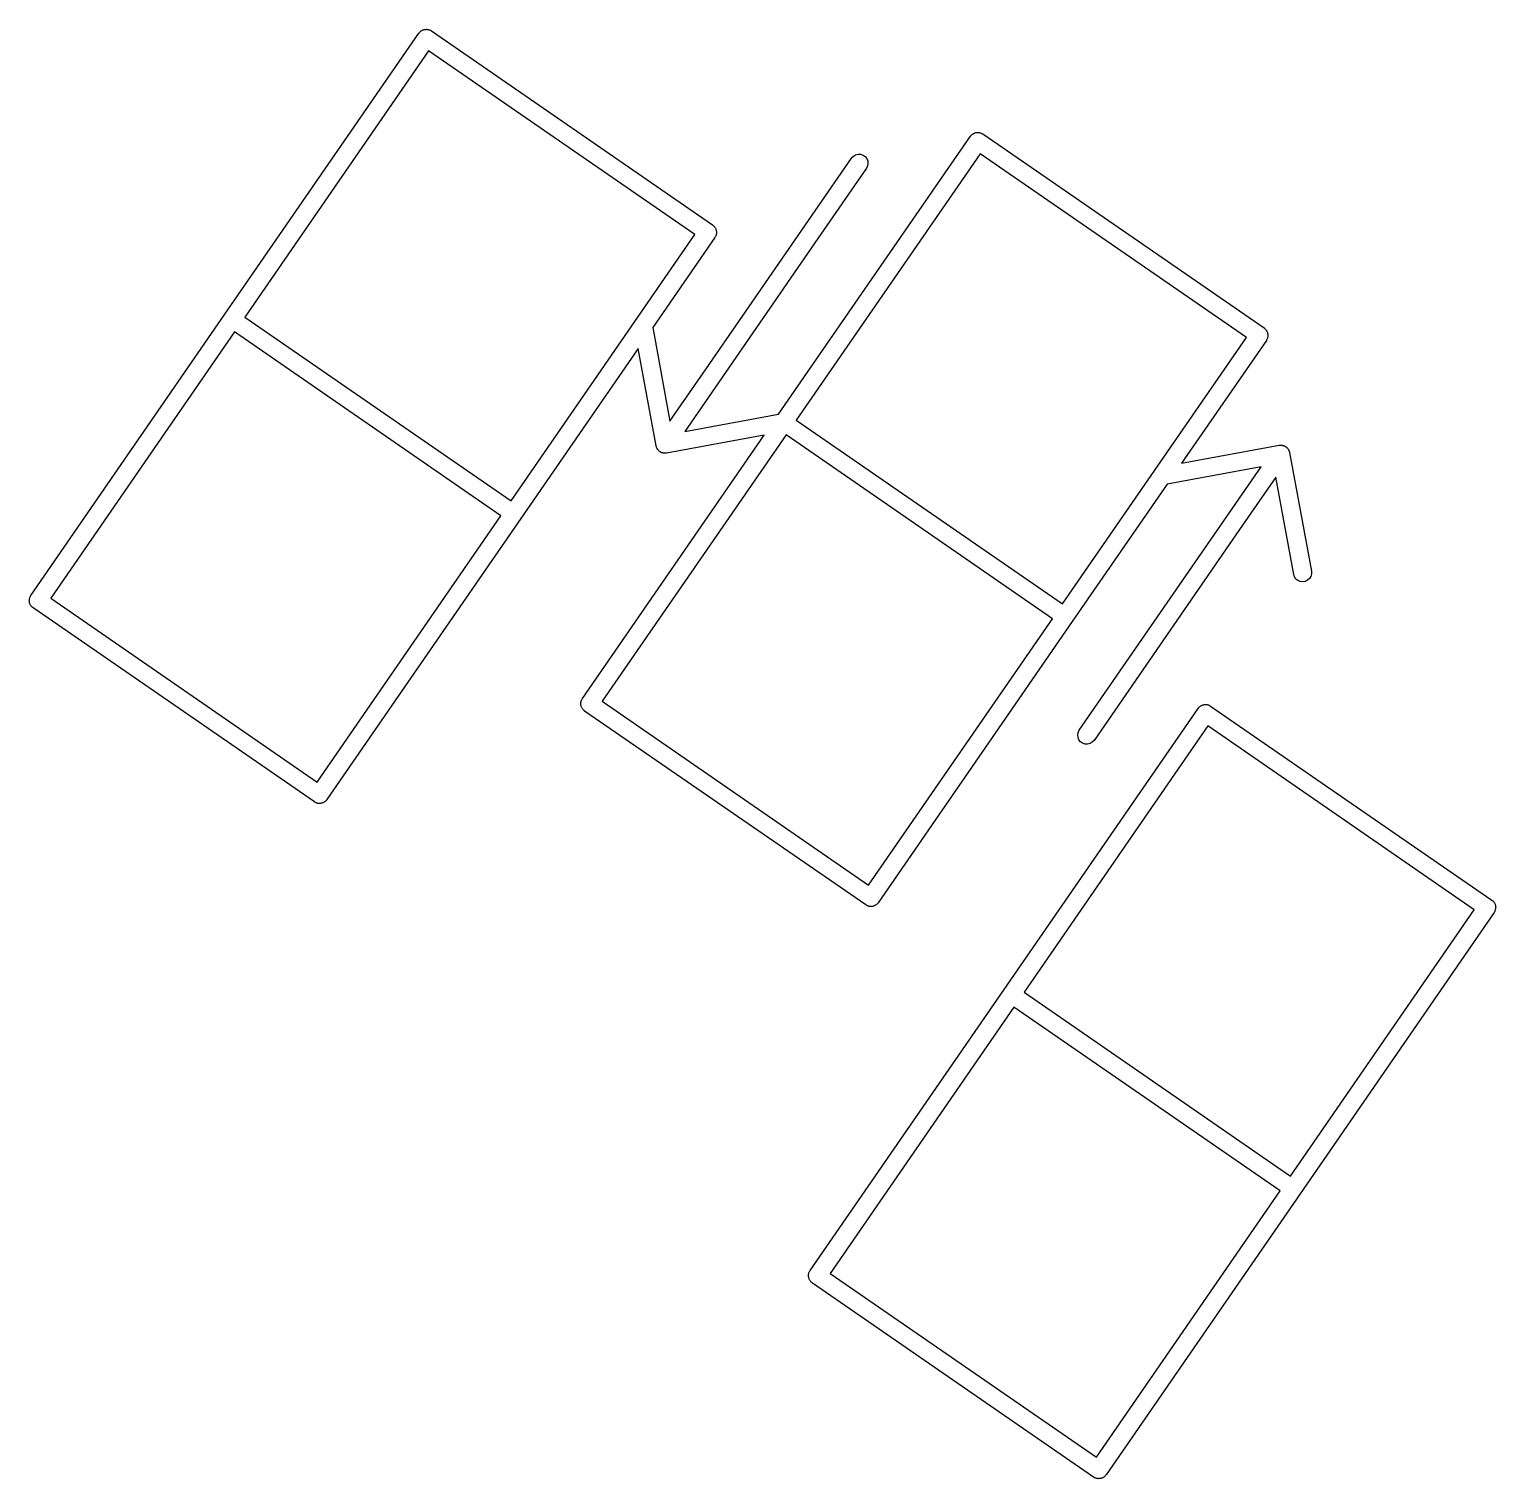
# Model space of a CAD drawing. Extents: x -11.2 to 9.7, y -8 to 9.9.
# Drawn here: x -3.722 to -0.511, y 6.714 to 9.888 of the extents above; entities that cross this region are included whole.
import ezdxf

# ---------------------------------------------------------------- set-up
doc = ezdxf.new("R2010")
doc.units = 0
doc.header["$MEASUREMENT"] = 0
doc.layers.add('BLACK', color=7, linetype='CONTINUOUS')

msp = doc.modelspace()

# ---------------------------------------------------------------- linework, layer by layer
at = {"layer": 'BLACK', "linetype": 'CONTINUOUS'}
for p, q in [((-3.29408, 9.26401), (-2.86926, 9.8797)), ((-2.86926, 9.8797), (-2.86912, 9.8799)), ((-2.86912, 9.8799), (-2.8682, 9.88087)), ((-2.8682, 9.88087), (-2.86743, 9.88197)), ((-2.86743, 9.88197), (-2.86629, 9.88289)), ((-2.86629, 9.88289), (-2.86528, 9.88395)), ((-2.86528, 9.88395), (-2.86412, 9.88463)), ((-2.86412, 9.88463), (-2.86307, 9.88547)), ((-2.86307, 9.88547), (-2.86172, 9.88603)), ((-2.86172, 9.88603), (-2.86046, 9.88676)), ((-2.86046, 9.88676), (-2.85916, 9.88709)), ((-2.85916, 9.88709), (-2.85792, 9.8876)), ((-2.85792, 9.8876), (-2.85646, 9.88776)), ((-2.85646, 9.88776), (-2.85504, 9.88811)), ((-2.85504, 9.88811), (-2.8537, 9.88805)), ((-2.8537, 9.88805), (-2.85237, 9.8882)), ((-2.85237, 9.8882), (-2.85093, 9.88794)), ((-2.85093, 9.88794), (-2.84947, 9.88788)), ((-2.84947, 9.88788), (-2.84819, 9.88745)), ((-2.84819, 9.88745), (-2.84687, 9.88721)), ((-2.84687, 9.88721), (-2.84556, 9.88656)), ((-2.84556, 9.88656), (-2.84418, 9.88609)), ((-2.84418, 9.88609), (-2.84308, 9.88532)), ((-2.84308, 9.88532), (-2.84188, 9.88473)), ((-2.84188, 9.88473), (-2.22618, 9.4599)), ((-2.84803, 9.84114), (-3.2505, 9.25785)), ((-2.26474, 9.43868), (-2.84803, 9.84114)), ((-2.08195, 9.04503), (-1.66176, 9.65401)), ((-1.66176, 9.65401), (-1.66162, 9.65421)), ((-1.66162, 9.65421), (-1.6607, 9.65518)), ((-1.6607, 9.65518), (-1.65993, 9.65628)), ((-1.65993, 9.65628), (-1.65879, 9.6572)), ((-1.65879, 9.6572), (-1.65778, 9.65826)), ((-1.65778, 9.65826), (-1.65662, 9.65894)), ((-1.65662, 9.65894), (-1.65558, 9.65978)), ((-1.65558, 9.65978), (-1.65422, 9.66033)), ((-1.65422, 9.66033), (-1.65296, 9.66107)), ((-1.65296, 9.66107), (-1.65166, 9.66139)), ((-1.65166, 9.66139), (-1.65042, 9.66191)), ((-1.65042, 9.66191), (-1.64896, 9.66206)), ((-1.64896, 9.66206), (-1.64754, 9.66242)), ((-1.64754, 9.66242), (-1.6462, 9.66236)), ((-1.6462, 9.66236), (-1.64487, 9.6625)), ((-1.64487, 9.6625), (-1.64343, 9.66225)), ((-1.64343, 9.66225), (-1.64197, 9.66219)), ((-1.64197, 9.66219), (-1.6407, 9.66176)), ((-1.6407, 9.66176), (-1.63937, 9.66152)), ((-1.63937, 9.66152), (-1.63806, 9.66087)), ((-1.63806, 9.66087), (-1.63668, 9.6604)), ((-1.63668, 9.6604), (-1.63558, 9.65963)), ((-1.63558, 9.65963), (-1.63438, 9.65903)), ((-1.63438, 9.65903), (-1.01868, 9.23421)), ((-2.2405, 9.14452), (-1.92189, 9.60629)), ((-1.64053, 9.61545), (-2.043, 9.03216)), ((-1.92189, 9.60629), (-1.92185, 9.60635)), ((-1.92185, 9.60635), (-1.92175, 9.60649)), ((-1.92175, 9.60649), (-1.91791, 9.61054)), ((-1.91791, 9.61054), (-1.91309, 9.61335)), ((-1.91309, 9.61335), (-1.90767, 9.6147)), ((-1.90767, 9.6147), (-1.9021, 9.61447)), ((-1.9021, 9.61447), (-1.89681, 9.61268)), ((-1.89681, 9.61268), (-1.89223, 9.60949)), ((-1.89223, 9.60949), (-1.88874, 9.60513)), ((-1.88874, 9.60513), (-1.88661, 9.59997)), ((-1.05725, 9.21299), (-1.64053, 9.61545)), ((-1.88948, 9.58393), (-1.99569, 9.43001)), ((-1.887, 9.58893), (-1.88948, 9.58393)), ((-1.88601, 9.59442), (-1.887, 9.58893)), ((-1.88661, 9.59997), (-1.88601, 9.59442)), ((-2.22618, 9.4599), (-2.22599, 9.45977)), ((-2.22599, 9.45977), (-2.22501, 9.45884)), ((-2.22501, 9.45884), (-2.22391, 9.45807)), ((-2.22391, 9.45807), (-2.223, 9.45693)), ((-2.223, 9.45693), (-2.22193, 9.45593)), ((-2.22193, 9.45593), (-2.22126, 9.45477)), ((-2.22126, 9.45477), (-2.22042, 9.45372)), ((-2.22042, 9.45372), (-2.21986, 9.45237)), ((-2.21986, 9.45237), (-2.21912, 9.4511)), ((-2.21912, 9.4511), (-2.2188, 9.4498)), ((-2.2188, 9.4498), (-2.21829, 9.44856)), ((-2.21801, 9.44011), (-2.21844, 9.43884)), ((-2.21829, 9.44856), (-2.21813, 9.44711)), ((-2.21813, 9.44711), (-2.21778, 9.44569)), ((-2.21795, 9.44157), (-2.21801, 9.44011)), ((-2.21769, 9.44301), (-2.21795, 9.44157)), ((-2.21778, 9.44569), (-2.21783, 9.44435)), ((-2.21783, 9.44435), (-2.21769, 9.44301)), ((-2.66721, 8.85539), (-2.26474, 9.43868)), ((-2.22116, 9.43252), (-2.35739, 9.23508)), ((-1.99569, 9.43001), (-2.2806, 9.01709)), ((-2.22056, 9.43372), (-2.22116, 9.43252)), ((-2.21979, 9.43482), (-2.22056, 9.43372)), ((-2.21933, 9.43621), (-2.21979, 9.43482)), ((-2.21867, 9.43752), (-2.21933, 9.43621)), ((-2.21844, 9.43884), (-2.21867, 9.43752)), ((-1.99569, 9.43001), (-1.99569, 9.43001)), ((-3.7189, 8.64832), (-3.29408, 9.26401)), ((-3.2505, 9.25785), (-2.66721, 8.85539)), ((-3.27285, 9.22545), (-3.67532, 8.64216)), ((-2.68957, 8.82299), (-3.27285, 9.22545)), ((-2.35739, 9.23508), (-2.31972, 9.02972)), ((-1.01868, 9.23421), (-1.01849, 9.23407)), ((-1.01849, 9.23407), (-1.01751, 9.23315)), ((-1.01751, 9.23315), (-1.01641, 9.23238)), ((-1.01641, 9.23238), (-1.0155, 9.23124)), ((-1.0155, 9.23124), (-1.01444, 9.23023)), ((-1.01444, 9.23023), (-1.01376, 9.22907)), ((-1.01376, 9.22907), (-1.01292, 9.22803)), ((-1.01292, 9.22803), (-1.01236, 9.22668)), ((-1.01236, 9.22668), (-1.01162, 9.22541)), ((-1.01162, 9.22541), (-1.0113, 9.22411)), ((-1.0113, 9.22411), (-1.01079, 9.22287)), ((-1.01079, 9.22287), (-1.01063, 9.22141)), ((-1.01063, 9.22141), (-1.01028, 9.22)), ((-1.01045, 9.21588), (-1.01051, 9.21442)), ((-1.01019, 9.21732), (-1.01045, 9.21588)), ((-1.01028, 9.22), (-1.01033, 9.21865)), ((-1.01033, 9.21865), (-1.01019, 9.21732)), ((-2.38901, 9.18925), (-2.64598, 8.81683)), ((-2.34987, 8.97587), (-2.38901, 9.18925)), ((-1.45971, 8.6297), (-1.05725, 9.21299)), ((-1.01366, 9.20683), (-1.19908, 8.9381)), ((-1.01306, 9.20803), (-1.01366, 9.20683)), ((-1.01229, 9.20913), (-1.01306, 9.20803)), ((-1.01183, 9.21052), (-1.01229, 9.20913)), ((-1.01118, 9.21183), (-1.01183, 9.21052)), ((-1.01094, 9.21315), (-1.01118, 9.21183)), ((-1.01051, 9.21442), (-1.01094, 9.21315)), ((-2.31972, 9.02972), (-2.2405, 9.14452)), ((-2.28732, 9.00736), (-2.08195, 9.04503)), ((-2.043, 9.03216), (-1.45971, 8.6297)), ((-2.5114, 8.42263), (-2.11357, 8.9992)), ((-2.06536, 8.99976), (-2.46782, 8.41647)), ((-2.11357, 8.9992), (-2.32696, 8.96006)), ((-2.2806, 9.01709), (-2.28732, 9.00736)), ((-1.48207, 8.59729), (-2.06536, 8.99976)), ((-2.34966, 8.97523), (-2.34987, 8.97587)), ((-2.34958, 8.97456), (-2.34966, 8.97523)), ((-2.34933, 8.97394), (-2.34958, 8.97456)), ((-2.34921, 8.97327), (-2.34933, 8.97394)), ((-2.34856, 8.97196), (-2.34921, 8.97327)), ((-2.34809, 8.97058), (-2.34856, 8.97196)), ((-2.34771, 8.97003), (-2.34809, 8.97058)), ((-2.34745, 8.9694), (-2.34771, 8.97003)), ((-2.34703, 8.96888), (-2.34745, 8.9694)), ((-2.34673, 8.96827), (-2.34703, 8.96888)), ((-2.34574, 8.9672), (-2.34673, 8.96827)), ((-2.34491, 8.966), (-2.34574, 8.9672)), ((-2.34438, 8.96557), (-2.34491, 8.966)), ((-2.34396, 8.96505), (-2.34438, 8.96557)), ((-2.34341, 8.96466), (-2.34396, 8.96505)), ((-2.34295, 8.96417), (-2.34341, 8.96466)), ((-2.3417, 8.96341), (-2.34295, 8.96417)), ((-2.34056, 8.9625), (-2.3417, 8.96341)), ((-2.33994, 8.96224), (-2.34056, 8.9625)), ((-2.33938, 8.96185), (-2.33994, 8.96224)), ((-2.33875, 8.96164), (-2.33938, 8.96185)), ((-2.33817, 8.96129), (-2.33875, 8.96164)), ((-2.33676, 8.96092), (-2.33817, 8.96129)), ((-2.3354, 8.96036), (-2.33676, 8.96092)), ((-2.33474, 8.96028), (-2.3354, 8.96036)), ((-2.3341, 8.96007), (-2.33474, 8.96028)), ((-2.33342, 8.96004), (-2.3341, 8.96007)), ((-2.33277, 8.95987), (-2.33342, 8.96004)), ((-2.33131, 8.95991), (-2.33277, 8.95987)), ((-2.32986, 8.95975), (-2.33131, 8.95991)), ((-2.32919, 8.95986), (-2.32986, 8.95975)), ((-2.32852, 8.95984), (-2.32919, 8.95986)), ((-2.32787, 8.96), (-2.32852, 8.95984)), ((-2.32719, 8.96002), (-2.32787, 8.96)), ((-2.32696, 8.96006), (-2.32719, 8.96002)), ((-1.19908, 8.9381), (-0.985698, 8.97724)), ((-0.985698, 8.97724), (-0.985462, 8.97728)), ((-0.985462, 8.97728), (-0.984788, 8.9773)), ((-0.984788, 8.9773), (-0.984134, 8.97746)), ((-0.984134, 8.97746), (-0.983461, 8.97744)), ((-0.983461, 8.97744), (-0.982797, 8.97755)), ((-0.982797, 8.97755), (-0.981344, 8.97739)), ((-0.981344, 8.97739), (-0.979882, 8.97743)), ((-0.979882, 8.97743), (-0.979231, 8.97726)), ((-0.979231, 8.97726), (-0.978558, 8.97723)), ((-0.978558, 8.97723), (-0.977919, 8.97702)), ((-0.977919, 8.97702), (-0.977249, 8.97695)), ((-0.977249, 8.97695), (-0.975899, 8.97638)), ((-0.975899, 8.97638), (-0.974485, 8.97601)), ((-0.974485, 8.97601), (-0.973908, 8.97566)), ((-0.973908, 8.97566), (-0.973269, 8.97545)), ((-0.973269, 8.97545), (-0.972717, 8.97506)), ((-0.972717, 8.97506), (-0.972095, 8.9748)), ((-0.972095, 8.9748), (-0.970956, 8.97389)), ((-0.970956, 8.97389), (-0.969704, 8.97313)), ((-0.969704, 8.97313), (-0.969247, 8.97264)), ((-0.969247, 8.97264), (-0.968695, 8.97225)), ((-0.968695, 8.97225), (-0.968273, 8.97173)), ((-0.968273, 8.97173), (-0.967749, 8.9713)), ((-0.967749, 8.9713), (-0.966913, 8.9701)), ((-0.966913, 8.9701), (-0.965923, 8.96903)), ((-0.965923, 8.96903), (-0.965624, 8.96842)), ((-0.965624, 8.96842), (-0.965202, 8.9679)), ((-0.965202, 8.9679), (-0.964945, 8.96728)), ((-0.964945, 8.96728), (-0.96456, 8.96672)), ((-0.96456, 8.96672), (-0.964095, 8.96534)), ((-0.964095, 8.96534), (-0.963446, 8.96403)), ((-0.963446, 8.96403), (-0.963328, 8.96336)), ((-0.963328, 8.96336), (-0.963071, 8.96274)), ((-0.963071, 8.96274), (-0.962999, 8.96207)), ((-0.962999, 8.96207), (-0.962785, 8.96143)), ((-0.962785, 8.96143), (-0.915067, 8.7013)), ((-1.42317, 8.35337), (-1.02534, 8.92994)), ((-1.02534, 8.92994), (-1.2307, 8.89227)), ((-0.992934, 8.90758), (-1.07215, 8.79278)), ((-0.953791, 8.6942), (-0.992934, 8.90758)), ((-1.2307, 8.89227), (-1.43848, 8.59114)), ((-3.09203, 8.2397), (-2.68957, 8.82299)), ((-2.64598, 8.81683), (-3.07081, 8.20114)), ((-2.64598, 8.81683), (-2.64598, 8.81683)), ((-1.07215, 8.79278), (-1.39077, 8.33101)), ((-1.07215, 8.79278), (-1.07215, 8.79278)), ((-0.952016, 8.68891), (-0.953791, 8.6942)), ((-0.948827, 8.68433), (-0.952016, 8.68891)), ((-0.944481, 8.68083), (-0.948827, 8.68433)), ((-0.939326, 8.67868), (-0.944481, 8.68083)), ((-0.933778, 8.67808), (-0.939326, 8.67868)), ((-0.928283, 8.67905), (-0.933778, 8.67808)), ((-0.923281, 8.68153), (-0.928283, 8.67905)), ((-0.919176, 8.68531), (-0.923281, 8.68153)), ((-0.916296, 8.69009), (-0.919176, 8.68531)), ((-0.914875, 8.69549), (-0.916296, 8.69009)), ((-0.915067, 8.7013), (-0.915025, 8.70107)), ((-0.915025, 8.70107), (-0.914875, 8.69549)), ((-3.72237, 8.63783), (-3.72212, 8.63927)), ((-3.72223, 8.63649), (-3.72237, 8.63783)), ((-3.72212, 8.63927), (-3.72206, 8.64073)), ((-3.72206, 8.64073), (-3.72163, 8.642)), ((-3.72163, 8.642), (-3.72139, 8.64332)), ((-3.72139, 8.64332), (-3.72074, 8.64463)), ((-3.72074, 8.64463), (-3.72027, 8.64602)), ((-3.72027, 8.64602), (-3.7195, 8.64712)), ((-3.7195, 8.64712), (-3.7189, 8.64832)), ((-3.67532, 8.64216), (-3.09203, 8.2397)), ((-3.72228, 8.63515), (-3.72223, 8.63649)), ((-3.72193, 8.63373), (-3.72228, 8.63515)), ((-3.72178, 8.63228), (-3.72193, 8.63373)), ((-3.72126, 8.63104), (-3.72178, 8.63228)), ((-3.72094, 8.62973), (-3.72126, 8.63104)), ((-3.7202, 8.62847), (-3.72094, 8.62973)), ((-3.71964, 8.62712), (-3.7202, 8.62847)), ((-3.7188, 8.62607), (-3.71964, 8.62712)), ((-3.71813, 8.62491), (-3.7188, 8.62607)), ((-3.71707, 8.62391), (-3.71813, 8.62491)), ((-3.71615, 8.62277), (-3.71707, 8.62391)), ((-3.71505, 8.622), (-3.71615, 8.62277)), ((-3.71408, 8.62107), (-3.71505, 8.622)), ((-3.71388, 8.62094), (-3.71408, 8.62107)), ((-3.09819, 8.19611), (-3.71388, 8.62094)), ((-1.88453, 8.01401), (-1.48207, 8.59729)), ((-1.43848, 8.59114), (-1.86331, 7.97544)), ((-2.51487, 8.41214), (-2.51462, 8.41357)), ((-2.51462, 8.41357), (-2.51456, 8.41504)), ((-2.51456, 8.41504), (-2.51413, 8.41631)), ((-2.51413, 8.41631), (-2.51389, 8.41763)), ((-2.51389, 8.41763), (-2.51324, 8.41894)), ((-2.51324, 8.41894), (-2.51277, 8.42032)), ((-2.51277, 8.42032), (-2.512, 8.42142)), ((-2.512, 8.42142), (-2.5114, 8.42263)), ((-2.46782, 8.41647), (-1.88453, 8.01401)), ((-2.51473, 8.4108), (-2.51487, 8.41214)), ((-2.51479, 8.40946), (-2.51473, 8.4108)), ((-2.51443, 8.40804), (-2.51479, 8.40946)), ((-2.51428, 8.40659), (-2.51443, 8.40804)), ((-2.51376, 8.40535), (-2.51428, 8.40659)), ((-2.51344, 8.40404), (-2.51376, 8.40535)), ((-2.5127, 8.40278), (-2.51344, 8.40404)), ((-2.51215, 8.40143), (-2.5127, 8.40278)), ((-2.51131, 8.40038), (-2.51215, 8.40143)), ((-2.51063, 8.39922), (-2.51131, 8.40038)), ((-2.50957, 8.39821), (-2.51063, 8.39922)), ((-2.50865, 8.39707), (-2.50957, 8.39821)), ((-2.50755, 8.39631), (-2.50865, 8.39707)), ((-2.50658, 8.39538), (-2.50755, 8.39631)), ((-2.50638, 8.39524), (-2.50658, 8.39538)), ((-1.89069, 7.97042), (-2.50638, 8.39524)), ((-1.58787, 7.78539), (-1.16304, 8.40108)), ((-1.16304, 8.40108), (-1.16291, 8.40128)), ((-1.16291, 8.40128), (-1.16198, 8.40226)), ((-1.16198, 8.40226), (-1.16121, 8.40336)), ((-1.16121, 8.40336), (-1.16007, 8.40427)), ((-1.16007, 8.40427), (-1.15907, 8.40533)), ((-1.15907, 8.40533), (-1.15791, 8.40601)), ((-1.15791, 8.40601), (-1.15686, 8.40685)), ((-1.15686, 8.40685), (-1.15551, 8.40741)), ((-1.15551, 8.40741), (-1.15424, 8.40814)), ((-1.15424, 8.40814), (-1.15294, 8.40847)), ((-1.15294, 8.40847), (-1.1517, 8.40898)), ((-1.1517, 8.40898), (-1.15025, 8.40914)), ((-1.15025, 8.40914), (-1.14883, 8.40949)), ((-1.14883, 8.40949), (-1.14749, 8.40943)), ((-1.14749, 8.40943), (-1.14615, 8.40958)), ((-1.14615, 8.40958), (-1.14471, 8.40932)), ((-1.14471, 8.40932), (-1.14325, 8.40926)), ((-1.14325, 8.40926), (-1.14198, 8.40883)), ((-1.14198, 8.40883), (-1.14066, 8.40859)), ((-1.14066, 8.40859), (-1.13935, 8.40794)), ((-1.13935, 8.40794), (-1.13796, 8.40747)), ((-1.13796, 8.40747), (-1.13686, 8.40671)), ((-1.13686, 8.40671), (-1.13566, 8.40611)), ((-1.13566, 8.40611), (-0.519969, 7.98128)), ((-1.14182, 8.36252), (-1.54428, 7.77924)), ((-1.42664, 8.34288), (-1.42566, 8.34837)), ((-1.42566, 8.34837), (-1.42317, 8.35337)), ((-0.55853, 7.96006), (-1.14182, 8.36252)), ((-1.42604, 8.33733), (-1.42664, 8.34288)), ((-1.42391, 8.33217), (-1.42604, 8.33733)), ((-1.42042, 8.32782), (-1.42391, 8.33217)), ((-1.41585, 8.32462), (-1.42042, 8.32782)), ((-1.41056, 8.32283), (-1.41585, 8.32462)), ((-1.40498, 8.3226), (-1.41056, 8.32283)), ((-1.39956, 8.32395), (-1.40498, 8.3226)), ((-1.39474, 8.32676), (-1.39956, 8.32395)), ((-1.3909, 8.33081), (-1.39474, 8.32676)), ((-1.39077, 8.33101), (-1.3909, 8.33081)), ((-3.09699, 8.19552), (-3.09819, 8.19611)), ((-3.09589, 8.19475), (-3.09699, 8.19552)), ((-3.0945, 8.19428), (-3.09589, 8.19475)), ((-3.09319, 8.19363), (-3.0945, 8.19428)), ((-3.09187, 8.19339), (-3.09319, 8.19363)), ((-3.0906, 8.19296), (-3.09187, 8.19339)), ((-3.08914, 8.1929), (-3.0906, 8.19296)), ((-3.0877, 8.19264), (-3.08914, 8.1929)), ((-3.08636, 8.19279), (-3.0877, 8.19264)), ((-3.08502, 8.19273), (-3.08636, 8.19279)), ((-3.0836, 8.19308), (-3.08502, 8.19273)), ((-3.08215, 8.19324), (-3.0836, 8.19308)), ((-3.08091, 8.19375), (-3.08215, 8.19324)), ((-3.0796, 8.19408), (-3.08091, 8.19375)), ((-3.07834, 8.19481), (-3.0796, 8.19408)), ((-3.07699, 8.19537), (-3.07834, 8.19481)), ((-3.07594, 8.19621), (-3.07699, 8.19537)), ((-3.07478, 8.19689), (-3.07594, 8.19621)), ((-3.07378, 8.19795), (-3.07478, 8.19689)), ((-3.07264, 8.19886), (-3.07378, 8.19795)), ((-3.07187, 8.19996), (-3.07264, 8.19886)), ((-3.07094, 8.20094), (-3.07187, 8.19996)), ((-3.07081, 8.20114), (-3.07094, 8.20094)), ((-1.88949, 7.96982), (-1.89069, 7.97042)), ((-1.88839, 7.96905), (-1.88949, 7.96982)), ((-1.887, 7.96859), (-1.88839, 7.96905)), ((-1.88569, 7.96793), (-1.887, 7.96859)), ((-1.88437, 7.9677), (-1.88569, 7.96793)), ((-1.8831, 7.96727), (-1.88437, 7.9677)), ((-1.88164, 7.96721), (-1.8831, 7.96727)), ((-1.8802, 7.96695), (-1.88164, 7.96721)), ((-1.87886, 7.96709), (-1.8802, 7.96695)), ((-1.87752, 7.96704), (-1.87886, 7.96709)), ((-1.8761, 7.96739), (-1.87752, 7.96704)), ((-1.87465, 7.96755), (-1.8761, 7.96739)), ((-1.87341, 7.96806), (-1.87465, 7.96755)), ((-1.8721, 7.96838), (-1.87341, 7.96806)), ((-1.87084, 7.96912), (-1.8721, 7.96838)), ((-1.86949, 7.96968), (-1.87084, 7.96912)), ((-1.86844, 7.97052), (-1.86949, 7.96968)), ((-1.86728, 7.9712), (-1.86844, 7.97052)), ((-1.86628, 7.97226), (-1.86728, 7.9712)), ((-1.86514, 7.97317), (-1.86628, 7.97226)), ((-1.86437, 7.97427), (-1.86514, 7.97317)), ((-1.86344, 7.97525), (-1.86437, 7.97427)), ((-1.86331, 7.97544), (-1.86344, 7.97525)), ((-0.519969, 7.98128), (-0.519772, 7.98115)), ((-0.519772, 7.98115), (-0.518797, 7.98022)), ((-0.518797, 7.98022), (-0.517697, 7.97945)), ((-0.517697, 7.97945), (-0.516782, 7.97831)), ((-0.516782, 7.97831), (-0.51572, 7.97731)), ((-0.51572, 7.97731), (-0.515044, 7.97615)), ((-0.515044, 7.97615), (-0.514204, 7.9751)), ((-0.514204, 7.9751), (-0.513645, 7.97375)), ((-0.513645, 7.97375), (-0.512909, 7.97249)), ((-0.512909, 7.97249), (-0.512585, 7.97118)), ((-0.512585, 7.97118), (-0.512073, 7.96994)), ((-0.512073, 7.96994), (-0.511916, 7.96849)), ((-0.511916, 7.96849), (-0.511564, 7.96707)), ((-0.511475, 7.96439), (-0.511733, 7.96295)), ((-0.511564, 7.96707), (-0.511619, 7.96573)), ((-0.511619, 7.96573), (-0.511475, 7.96439)), ((-0.960994, 7.37677), (-0.55853, 7.96006)), ((-0.514946, 7.9539), (-0.939768, 7.33821)), ((-0.514348, 7.9551), (-0.514946, 7.9539)), ((-0.513579, 7.9562), (-0.514348, 7.9551)), ((-0.513111, 7.95759), (-0.513579, 7.9562)), ((-0.512459, 7.9589), (-0.513111, 7.95759)), ((-0.512223, 7.96022), (-0.512459, 7.9589)), ((-0.511793, 7.96149), (-0.512223, 7.96022)), ((-0.511733, 7.96295), (-0.511793, 7.96149)), ((-2.01269, 7.1697), (-1.58787, 7.78539)), ((-1.54428, 7.77924), (-0.960994, 7.37677)), ((-1.56664, 7.74683), (-1.9691, 7.16354)), ((-0.983353, 7.34437), (-1.56664, 7.74683)), ((-1.38582, 6.76108), (-0.983353, 7.34437)), ((-0.939768, 7.33821), (-1.36459, 6.72252)), ((-2.01616, 7.15921), (-2.0159, 7.16065)), ((-2.0159, 7.16065), (-2.01584, 7.16211)), ((-2.01584, 7.16211), (-2.01541, 7.16338)), ((-2.01541, 7.16338), (-2.01517, 7.1647)), ((-2.01517, 7.1647), (-2.01452, 7.16601)), ((-2.01452, 7.16601), (-2.01406, 7.1674)), ((-2.01406, 7.1674), (-2.01329, 7.1685)), ((-2.01329, 7.1685), (-2.01269, 7.1697)), ((-1.9691, 7.16354), (-1.38582, 6.76108)), ((-2.01601, 7.15787), (-2.01616, 7.15921)), ((-2.01607, 7.15653), (-2.01601, 7.15787)), ((-2.01572, 7.15511), (-2.01607, 7.15653)), ((-2.01556, 7.15366), (-2.01572, 7.15511)), ((-2.01505, 7.15242), (-2.01556, 7.15366)), ((-2.01473, 7.15112), (-2.01505, 7.15242)), ((-2.01399, 7.14985), (-2.01473, 7.15112)), ((-2.01343, 7.1485), (-2.01399, 7.14985)), ((-2.01259, 7.14745), (-2.01343, 7.1485)), ((-2.01191, 7.14629), (-2.01259, 7.14745)), ((-2.01085, 7.14529), (-2.01191, 7.14629)), ((-2.00994, 7.14415), (-2.01085, 7.14529)), ((-2.00884, 7.14338), (-2.00994, 7.14415)), ((-2.00786, 7.14246), (-2.00884, 7.14338)), ((-2.00767, 7.14232), (-2.00786, 7.14246)), ((-1.39197, 6.7175), (-2.00767, 7.14232)), ((-1.39077, 6.7169), (-1.39197, 6.7175)), ((-1.38967, 6.71613), (-1.39077, 6.7169)), ((-1.38829, 6.71566), (-1.38967, 6.71613)), ((-1.38698, 6.71501), (-1.38829, 6.71566)), ((-1.38565, 6.71477), (-1.38698, 6.71501)), ((-1.38438, 6.71434), (-1.38565, 6.71477)), ((-1.38292, 6.71428), (-1.38438, 6.71434)), ((-1.38148, 6.71402), (-1.38292, 6.71428)), ((-1.38015, 6.71417), (-1.38148, 6.71402)), ((-1.37881, 6.71411), (-1.38015, 6.71417)), ((-1.37739, 6.71447), (-1.37881, 6.71411)), ((-1.37593, 6.71462), (-1.37739, 6.71447)), ((-1.37469, 6.71513), (-1.37593, 6.71462)), ((-1.37339, 6.71546), (-1.37469, 6.71513)), ((-1.37213, 6.71619), (-1.37339, 6.71546)), ((-1.37077, 6.71675), (-1.37213, 6.71619)), ((-1.36973, 6.71759), (-1.37077, 6.71675)), ((-1.36857, 6.71827), (-1.36973, 6.71759)), ((-1.36756, 6.71933), (-1.36857, 6.71827)), ((-1.36642, 6.72025), (-1.36756, 6.71933)), ((-1.36565, 6.72135), (-1.36642, 6.72025)), ((-1.36473, 6.72232), (-1.36565, 6.72135)), ((-1.36459, 6.72252), (-1.36473, 6.72232))]:
    msp.add_line(p, q, dxfattribs=at)

doc.saveas('drawing.dxf')
